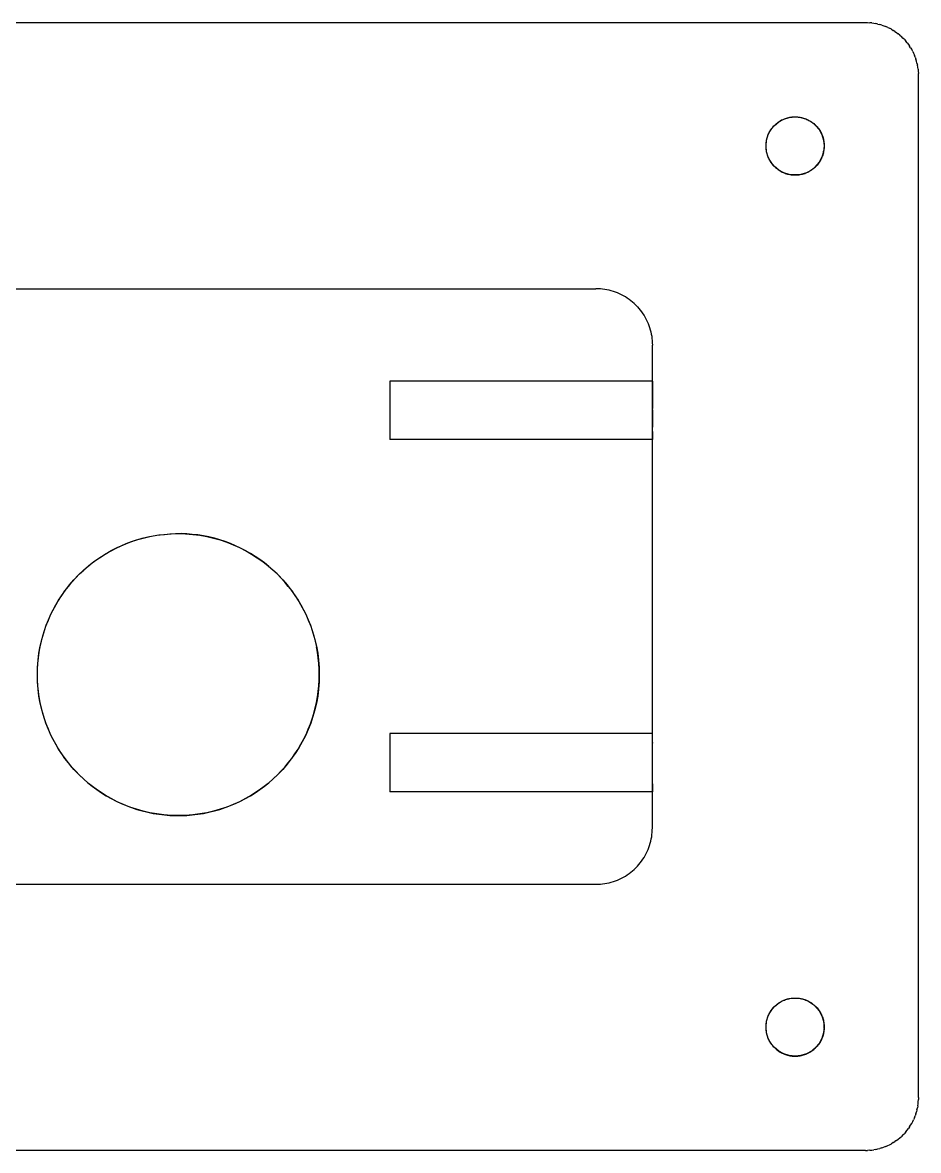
# Model space of a CAD drawing. Header units: millimetres. Extents: x -50 to 192, y -197 to 32.
# Drawn here: x -8.8 to 42, y -32 to 32 of the extents above; entities that cross this region are included whole.
import ezdxf

# ---------------------------------------------------------------- set-up
doc = ezdxf.new("R2010")
doc.units = ezdxf.units.MM
doc.layers.add('TOP_XY', color=7, linetype='Continuous')

msp = doc.modelspace()

# ---------------------------------------------------------------- linework, layer by layer
for centre, radius in [((35, 25), 1.65), ((0, -5), 8), ((35, -25), 1.65)]:
    msp.add_circle(centre, radius)
at = {"layer": 'TOP_XY'}
for p, q in [((-39, 32), (39, 32)), ((39, 32), (39.118, 31.998)), ((39.118, 31.998), (39.235, 31.991)), ((39.353, 31.979), (39.235, 31.991)), ((39.353, 31.979), (39.469, 31.963)), ((39.469, 31.963), (39.585, 31.942)), ((39.7, 31.917), (39.585, 31.942)), ((39.7, 31.917), (39.814, 31.887)), ((39.927, 31.853), (39.814, 31.887)), ((39.927, 31.853), (40.038, 31.815)), ((40.038, 31.815), (40.148, 31.772)), ((40.256, 31.724), (40.148, 31.772)), ((40.256, 31.724), (40.362, 31.673)), ((40.466, 31.617), (40.362, 31.673)), ((40.466, 31.617), (40.567, 31.558)), ((40.667, 31.494), (40.567, 31.558)), ((40.667, 31.494), (40.763, 31.427)), ((40.763, 31.427), (40.857, 31.356)), ((40.948, 31.281), (40.857, 31.356)), ((40.948, 31.281), (41.036, 31.203)), ((41.121, 31.121), (41.036, 31.203)), ((41.203, 31.036), (41.121, 31.121)), ((41.203, 31.036), (41.281, 30.948)), ((41.356, 30.857), (41.281, 30.948)), ((41.356, 30.857), (41.427, 30.763)), ((41.427, 30.763), (41.494, 30.667)), ((41.558, 30.567), (41.494, 30.667)), ((41.558, 30.567), (41.617, 30.466)), ((41.673, 30.362), (41.617, 30.466)), ((41.673, 30.362), (41.724, 30.256)), ((41.724, 30.256), (41.772, 30.148)), ((41.815, 30.038), (41.772, 30.148)), ((41.815, 30.038), (41.853, 29.927)), ((41.887, 29.814), (41.853, 29.927)), ((41.917, 29.7), (41.887, 29.814)), ((41.917, 29.7), (41.942, 29.585)), ((41.963, 29.469), (41.942, 29.585)), ((41.979, 29.353), (41.963, 29.469)), ((41.979, 29.353), (41.991, 29.235)), ((41.991, 29.235), (41.998, 29.118)), ((42, 29), (41.998, 29.118)), ((42, -29), (42, 29)), ((33.893, 26.223), (33.942, 26.266)), ((33.942, 26.266), (33.993, 26.307)), ((33.993, 26.307), (34.046, 26.346)), ((34.046, 26.346), (34.1, 26.383)), ((34.1, 26.383), (34.156, 26.418)), ((34.213, 26.45), (34.156, 26.418)), ((34.271, 26.48), (34.213, 26.45)), ((34.271, 26.48), (34.331, 26.508)), ((34.331, 26.508), (34.391, 26.534)), ((34.391, 26.534), (34.453, 26.557)), ((34.453, 26.557), (34.515, 26.577)), ((34.515, 26.577), (34.578, 26.595)), ((34.578, 26.595), (34.642, 26.611)), ((34.642, 26.611), (34.706, 26.624)), ((34.706, 26.624), (34.771, 26.634)), ((34.771, 26.634), (34.836, 26.642)), ((34.836, 26.642), (34.902, 26.647)), ((34.902, 26.647), (34.967, 26.65)), ((34.967, 26.65), (35.033, 26.65)), ((35.033, 26.65), (35.098, 26.647)), ((35.098, 26.647), (35.164, 26.642)), ((35.164, 26.642), (35.229, 26.634)), ((35.229, 26.634), (35.294, 26.624)), ((35.294, 26.624), (35.358, 26.611)), ((35.358, 26.611), (35.422, 26.595)), ((35.422, 26.595), (35.485, 26.577)), ((35.485, 26.577), (35.547, 26.557)), ((35.547, 26.557), (35.609, 26.534)), ((35.609, 26.534), (35.669, 26.508)), ((35.669, 26.508), (35.729, 26.48)), ((35.729, 26.48), (35.787, 26.45)), ((35.787, 26.45), (35.844, 26.418)), ((35.844, 26.418), (35.9, 26.383)), ((35.9, 26.383), (35.954, 26.346)), ((35.954, 26.346), (36.007, 26.307)), ((36.007, 26.307), (36.058, 26.266)), ((36.058, 26.266), (36.107, 26.223)), ((33.455, 25.578), (33.479, 25.639)), ((33.479, 25.639), (33.505, 25.699)), ((33.505, 25.699), (33.534, 25.758)), ((33.534, 25.758), (33.566, 25.816)), ((33.566, 25.816), (33.599, 25.872)), ((33.599, 25.872), (33.635, 25.927)), ((33.635, 25.927), (33.673, 25.98)), ((33.673, 25.98), (33.713, 26.032)), ((33.713, 26.032), (33.755, 26.083)), ((33.755, 26.083), (33.799, 26.131)), ((33.799, 26.131), (33.845, 26.178)), ((33.845, 26.178), (33.893, 26.223)), ((36.155, 26.178), (36.107, 26.223)), ((36.201, 26.131), (36.155, 26.178)), ((36.201, 26.131), (36.245, 26.083)), ((36.245, 26.083), (36.287, 26.032)), ((36.287, 26.032), (36.327, 25.98)), ((36.327, 25.98), (36.365, 25.927)), ((36.365, 25.927), (36.401, 25.872)), ((36.401, 25.872), (36.434, 25.816)), ((36.434, 25.816), (36.466, 25.758)), ((36.466, 25.758), (36.495, 25.699)), ((36.495, 25.699), (36.521, 25.639)), ((36.521, 25.639), (36.545, 25.578)), ((33.35, 25), (33.351, 25.066)), ((33.351, 24.934), (33.35, 25)), ((33.351, 25.066), (33.355, 25.131)), ((33.355, 25.131), (33.362, 25.196)), ((33.362, 25.196), (33.371, 25.261)), ((33.371, 25.261), (33.383, 25.326)), ((33.383, 25.326), (33.397, 25.39)), ((33.397, 25.39), (33.414, 25.453)), ((33.414, 25.453), (33.433, 25.516)), ((33.433, 25.516), (33.455, 25.578)), ((36.545, 25.578), (36.567, 25.516)), ((36.567, 25.516), (36.586, 25.453)), ((36.586, 25.453), (36.603, 25.39)), ((36.603, 25.39), (36.617, 25.326)), ((36.617, 25.326), (36.629, 25.261)), ((36.629, 25.261), (36.638, 25.196)), ((36.638, 25.196), (36.645, 25.131)), ((36.645, 25.131), (36.649, 25.066)), ((36.649, 25.066), (36.65, 25)), ((36.65, 25), (36.649, 24.934)), ((33.355, 24.869), (33.351, 24.934)), ((33.362, 24.804), (33.355, 24.869)), ((33.371, 24.739), (33.362, 24.804)), ((33.383, 24.674), (33.371, 24.739)), ((33.397, 24.61), (33.383, 24.674)), ((33.414, 24.547), (33.397, 24.61)), ((33.433, 24.484), (33.414, 24.547)), ((33.455, 24.422), (33.433, 24.484)), ((33.479, 24.361), (33.455, 24.422)), ((33.505, 24.301), (33.479, 24.361)), ((36.521, 24.361), (36.495, 24.301)), ((36.545, 24.422), (36.521, 24.361)), ((36.567, 24.484), (36.545, 24.422)), ((36.586, 24.547), (36.567, 24.484)), ((36.603, 24.61), (36.586, 24.547)), ((36.603, 24.61), (36.617, 24.674)), ((36.617, 24.674), (36.629, 24.739)), ((36.638, 24.804), (36.629, 24.739)), ((36.645, 24.869), (36.638, 24.804)), ((36.649, 24.934), (36.645, 24.869)), ((33.534, 24.242), (33.505, 24.301)), ((33.566, 24.184), (33.534, 24.242)), ((33.599, 24.128), (33.566, 24.184)), ((33.635, 24.073), (33.599, 24.128)), ((33.673, 24.02), (33.635, 24.073)), ((33.713, 23.968), (33.673, 24.02)), ((33.755, 23.917), (33.713, 23.968)), ((33.799, 23.869), (33.755, 23.917)), ((33.845, 23.822), (33.799, 23.869)), ((33.845, 23.822), (33.893, 23.777)), ((33.893, 23.777), (33.942, 23.734)), ((33.942, 23.734), (33.993, 23.693)), ((33.993, 23.693), (34.046, 23.654)), ((35.954, 23.654), (36.007, 23.693)), ((36.007, 23.693), (36.058, 23.734)), ((36.058, 23.734), (36.107, 23.777)), ((36.107, 23.777), (36.155, 23.822)), ((36.155, 23.822), (36.201, 23.869)), ((36.201, 23.869), (36.245, 23.917)), ((36.287, 23.968), (36.245, 23.917)), ((36.327, 24.02), (36.287, 23.968)), ((36.365, 24.073), (36.327, 24.02)), ((36.401, 24.128), (36.365, 24.073)), ((36.434, 24.184), (36.401, 24.128)), ((36.466, 24.242), (36.434, 24.184)), ((36.495, 24.301), (36.466, 24.242)), ((34.046, 23.654), (34.1, 23.617)), ((34.1, 23.617), (34.156, 23.582)), ((34.156, 23.582), (34.213, 23.55)), ((34.213, 23.55), (34.271, 23.52)), ((34.271, 23.52), (34.331, 23.492)), ((34.331, 23.492), (34.391, 23.466)), ((34.391, 23.466), (34.453, 23.443)), ((34.453, 23.443), (34.515, 23.423)), ((34.515, 23.423), (34.578, 23.405)), ((34.578, 23.405), (34.642, 23.389)), ((34.642, 23.389), (34.706, 23.376)), ((34.706, 23.376), (34.771, 23.366)), ((34.771, 23.366), (34.836, 23.358)), ((34.836, 23.358), (34.902, 23.353)), ((34.902, 23.353), (34.967, 23.35)), ((34.967, 23.35), (35.033, 23.35)), ((35.033, 23.35), (35.098, 23.353)), ((35.098, 23.353), (35.164, 23.358)), ((35.164, 23.358), (35.229, 23.366)), ((35.229, 23.366), (35.294, 23.376)), ((35.294, 23.376), (35.358, 23.389)), ((35.358, 23.389), (35.422, 23.405)), ((35.422, 23.405), (35.485, 23.423)), ((35.485, 23.423), (35.547, 23.443)), ((35.547, 23.443), (35.609, 23.466)), ((35.609, 23.466), (35.669, 23.492)), ((35.669, 23.492), (35.729, 23.52)), ((35.729, 23.52), (35.787, 23.55)), ((35.787, 23.55), (35.844, 23.582)), ((35.844, 23.582), (35.9, 23.617)), ((35.9, 23.617), (35.954, 23.654)), ((-23.7, 16.9), (23.7, 16.9)), ((23.826, 16.898), (23.7, 16.9)), ((23.951, 16.89), (23.826, 16.898)), ((24.076, 16.878), (23.951, 16.89)), ((24.201, 16.861), (24.076, 16.878)), ((24.324, 16.839), (24.201, 16.861)), ((24.447, 16.812), (24.324, 16.839)), ((24.569, 16.78), (24.447, 16.812)), ((24.689, 16.743), (24.569, 16.78)), ((24.808, 16.702), (24.689, 16.743)), ((24.925, 16.656), (24.808, 16.702)), ((25.04, 16.606), (24.925, 16.656)), ((25.153, 16.551), (25.04, 16.606)), ((25.264, 16.492), (25.153, 16.551)), ((25.372, 16.428), (25.264, 16.492)), ((25.478, 16.361), (25.372, 16.428)), ((25.581, 16.289), (25.478, 16.361)), ((25.681, 16.213), (25.581, 16.289)), ((25.778, 16.133), (25.681, 16.213)), ((25.872, 16.05), (25.778, 16.133)), ((25.963, 15.963), (25.872, 16.05)), ((26.05, 15.872), (25.963, 15.963)), ((26.05, 15.872), (26.133, 15.778)), ((26.133, 15.778), (26.213, 15.681)), ((26.213, 15.681), (26.289, 15.581)), ((26.289, 15.581), (26.361, 15.478)), ((26.361, 15.478), (26.428, 15.372)), ((26.428, 15.372), (26.492, 15.264)), ((26.492, 15.264), (26.551, 15.153)), ((26.551, 15.153), (26.606, 15.04)), ((26.606, 15.04), (26.656, 14.925)), ((26.656, 14.925), (26.702, 14.808)), ((26.702, 14.808), (26.743, 14.689)), ((26.743, 14.689), (26.78, 14.569)), ((26.78, 14.569), (26.812, 14.447)), ((26.812, 14.447), (26.839, 14.324)), ((26.839, 14.324), (26.861, 14.201)), ((26.861, 14.201), (26.878, 14.076)), ((26.878, 14.076), (26.89, 13.951)), ((26.89, 13.951), (26.898, 13.826)), ((26.898, 13.826), (26.9, 13.7)), ((26.9, -13.7), (26.9, 13.7)), ((26.9, 11.65), (12, 11.65)), ((12, 11.65), (12, 11.649)), ((12, 11.649), (12, 11.645)), ((12, 11.645), (12, 11.638)), ((12, 11.638), (12, 11.629)), ((12, 11.629), (12, 11.617)), ((12, 11.617), (12, 11.603)), ((12, 11.603), (12, 11.586)), ((12, 11.586), (12, 11.567)), ((12, 11.567), (12, 11.545)), ((12, 11.545), (12, 11.521)), ((12, 11.521), (12, 11.495)), ((26.9, 11.65), (26.9, 11.649)), ((26.9, 11.649), (26.9, 11.645)), ((26.9, 11.645), (26.9, 11.638)), ((26.9, 11.638), (26.9, 11.629)), ((26.9, 11.629), (26.9, 11.617)), ((26.9, 11.617), (26.9, 11.603)), ((26.9, 11.603), (26.9, 11.586)), ((26.9, 11.586), (26.9, 11.567)), ((26.9, 11.567), (26.9, 11.545)), ((26.9, 11.545), (26.9, 11.521)), ((26.9, 11.521), (26.9, 11.495)), ((12, 11.495), (12, 11.466)), ((12, 11.466), (12, 11.434)), ((12, 11.434), (12, 11.401)), ((12, 11.401), (12, 11.365)), ((12, 11.365), (12, 11.327)), ((12, 11.327), (12, 11.287)), ((12, 11.287), (12, 11.245)), ((12, 11.245), (12, 11.201)), ((12, 11.201), (12, 11.155)), ((12, 11.155), (12, 11.107)), ((12, 11.107), (12, 11.058)), ((12, 11.058), (12, 11.007)), ((12, 11.007), (12, 10.954)), ((12, 10.954), (12, 10.9)), ((12, 10.9), (12, 10.844)), ((26.9, 11.495), (26.9, 11.466)), ((26.9, 11.466), (26.9, 11.434)), ((26.9, 11.434), (26.9, 11.401)), ((26.9, 11.401), (26.9, 11.365)), ((26.9, 11.365), (26.9, 11.327)), ((26.9, 11.327), (26.9, 11.287)), ((26.9, 11.287), (26.9, 11.245)), ((26.9, 11.245), (26.9, 11.201)), ((26.9, 11.201), (26.9, 11.155)), ((26.9, 11.155), (26.9, 11.107)), ((26.9, 11.107), (26.9, 11.058)), ((26.9, 11.058), (26.9, 11.007)), ((26.9, 11.007), (26.9, 10.954)), ((26.9, 10.954), (26.9, 10.9)), ((26.9, 10.9), (26.9, 10.844)), ((12, 10.844), (12, 10.787)), ((12, 10.787), (12, 10.729)), ((12, 10.729), (12, 10.669)), ((12, 10.669), (12, 10.609)), ((12, 10.609), (12, 10.547)), ((12, 10.547), (12, 10.485)), ((12, 10.485), (12, 10.422)), ((12, 10.422), (12, 10.358)), ((12, 10.358), (12, 10.294)), ((12, 10.294), (12, 10.229)), ((26.9, 10.844), (26.9, 10.787)), ((26.9, 10.787), (26.9, 10.729)), ((26.9, 10.729), (26.9, 10.669)), ((26.9, 10.669), (26.9, 10.609)), ((26.9, 10.609), (26.9, 10.547)), ((26.9, 10.547), (26.9, 10.485)), ((26.9, 10.485), (26.9, 10.422)), ((26.9, 10.422), (26.9, 10.358)), ((26.9, 10.358), (26.9, 10.294)), ((26.9, 10.294), (26.9, 10.229)), ((12, 10.229), (12, 10.164)), ((12, 10.164), (12, 10.098)), ((12, 10.098), (12, 10.033)), ((12, 10.033), (12, 9.967)), ((12, 9.967), (12, 9.902)), ((12, 9.902), (12, 9.836)), ((12, 9.836), (12, 9.771)), ((12, 9.771), (12, 9.706)), ((12, 9.706), (12, 9.642)), ((12, 9.642), (12, 9.578)), ((26.9, 10.229), (26.9, 10.164)), ((26.9, 10.164), (26.9, 10.098)), ((26.9, 10.033), (26.9, 10.098)), ((26.9, 10.033), (26.9, 9.967)), ((26.9, 9.967), (26.9, 9.902)), ((26.9, 9.902), (26.9, 9.836)), ((26.9, 9.836), (26.9, 9.771)), ((26.9, 9.771), (26.9, 9.706)), ((26.9, 9.706), (26.9, 9.642)), ((26.9, 9.642), (26.9, 9.578)), ((12, 9.578), (12, 9.515)), ((12, 9.515), (12, 9.453)), ((12, 9.453), (12, 9.391)), ((12, 9.391), (12, 9.331)), ((12, 9.331), (12, 9.271)), ((12, 9.271), (12, 9.213)), ((12, 9.213), (12, 9.156)), ((12, 9.156), (12, 9.1)), ((12, 9.1), (12, 9.046)), ((12, 9.046), (12, 8.993)), ((12, 8.993), (12, 8.942)), ((26.9, 9.578), (26.9, 9.515)), ((26.9, 9.515), (26.9, 9.453)), ((26.9, 9.453), (26.9, 9.391)), ((26.9, 9.391), (26.9, 9.331)), ((26.9, 9.331), (26.9, 9.271)), ((26.9, 9.271), (26.9, 9.213)), ((26.9, 9.213), (26.9, 9.156)), ((26.9, 9.156), (26.9, 9.1)), ((26.9, 9.1), (26.9, 9.046)), ((26.9, 8.993), (26.9, 9.046)), ((26.9, 8.942), (26.9, 8.993)), ((12, 8.942), (12, 8.893)), ((12, 8.893), (12, 8.845)), ((12, 8.845), (12, 8.799)), ((12, 8.799), (12, 8.755)), ((12, 8.755), (12, 8.713)), ((12, 8.713), (12, 8.673)), ((12, 8.673), (12, 8.635)), ((12, 8.635), (12, 8.599)), ((12, 8.599), (12, 8.566)), ((12, 8.566), (12, 8.534)), ((12, 8.534), (12, 8.505)), ((12, 8.505), (12, 8.479)), ((12, 8.479), (12, 8.455)), ((12, 8.455), (12, 8.433)), ((12, 8.433), (12, 8.414)), ((12, 8.414), (12, 8.397)), ((12, 8.397), (12, 8.383)), ((12, 8.383), (12, 8.371)), ((12, 8.371), (12, 8.362)), ((12, 8.362), (12, 8.355)), ((12, 8.355), (12, 8.351)), ((12, 8.351), (12, 8.35)), ((26.9, 8.35), (12, 8.35)), ((26.9, 8.893), (26.9, 8.942)), ((26.9, 8.845), (26.9, 8.893)), ((26.9, 8.799), (26.9, 8.845)), ((26.9, 8.799), (26.9, 8.755)), ((26.9, 8.755), (26.9, 8.713)), ((26.9, 8.713), (26.9, 8.673)), ((26.9, 8.673), (26.9, 8.635)), ((26.9, 8.635), (26.9, 8.599)), ((26.9, 8.599), (26.9, 8.566)), ((26.9, 8.566), (26.9, 8.534)), ((26.9, 8.534), (26.9, 8.505)), ((26.9, 8.505), (26.9, 8.479)), ((26.9, 8.479), (26.9, 8.455)), ((26.9, 8.455), (26.9, 8.433)), ((26.9, 8.433), (26.9, 8.414)), ((26.9, 8.414), (26.9, 8.397)), ((26.9, 8.397), (26.9, 8.383)), ((26.9, 8.383), (26.9, 8.371)), ((26.9, 8.371), (26.9, 8.362)), ((26.9, 8.362), (26.9, 8.355)), ((26.9, 8.355), (26.9, 8.351)), ((26.9, 8.351), (26.9, 8.35)), ((-2.653, 2.547), (-2.351, 2.647)), ((-2.351, 2.647), (-2.045, 2.734)), ((-2.045, 2.734), (-1.736, 2.809)), ((-1.736, 2.809), (-1.424, 2.872)), ((-1.424, 2.872), (-1.11, 2.923)), ((-1.11, 2.923), (-0.794, 2.96)), ((-0.794, 2.96), (-0.477, 2.986)), ((-0.477, 2.986), (-0.159, 2.998)), ((-0.159, 2.998), (0.159, 2.998)), ((0.477, 2.986), (0.159, 2.998)), ((0.794, 2.96), (0.477, 2.986)), ((1.11, 2.923), (0.794, 2.96)), ((1.424, 2.872), (1.11, 2.923)), ((1.736, 2.809), (1.424, 2.872)), ((2.045, 2.734), (1.736, 2.809)), ((2.351, 2.647), (2.045, 2.734)), ((2.653, 2.547), (2.351, 2.647)), ((-4.091, 1.875), (-3.815, 2.032)), ((-3.815, 2.032), (-3.532, 2.178)), ((-3.532, 2.178), (-3.244, 2.313)), ((-3.244, 2.313), (-2.951, 2.436)), ((-2.951, 2.436), (-2.653, 2.547)), ((2.951, 2.436), (2.653, 2.547)), ((3.244, 2.313), (2.951, 2.436)), ((3.532, 2.178), (3.244, 2.313)), ((3.815, 2.032), (3.532, 2.178)), ((4.091, 1.875), (3.815, 2.032)), ((-5.129, 1.14), (-4.881, 1.339)), ((-4.881, 1.339), (-4.625, 1.528)), ((-4.625, 1.528), (-4.362, 1.706)), ((-4.362, 1.706), (-4.091, 1.875)), ((4.362, 1.706), (4.091, 1.875)), ((4.625, 1.528), (4.362, 1.706)), ((4.881, 1.339), (4.625, 1.528)), ((5.129, 1.14), (4.881, 1.339)), ((-5.823, 0.486), (-5.6, 0.713)), ((-5.6, 0.713), (-5.369, 0.931)), ((-5.369, 0.931), (-5.129, 1.14)), ((5.369, 0.931), (5.129, 1.14)), ((5.6, 0.713), (5.369, 0.931)), ((5.823, 0.486), (5.6, 0.713)), ((-6.435, -0.246), (-6.24, 0.006)), ((-6.24, 0.006), (-6.037, 0.25)), ((-6.037, 0.25), (-5.823, 0.486)), ((6.037, 0.25), (5.823, 0.486)), ((6.24, 0.006), (6.037, 0.25)), ((6.24, 0.006), (6.435, -0.246)), ((-6.792, -0.773), (-6.618, -0.506)), ((-6.618, -0.506), (-6.435, -0.246)), ((6.435, -0.246), (6.618, -0.506)), ((6.618, -0.506), (6.792, -0.773)), ((-7.106, -1.326), (-6.955, -1.046)), ((-6.955, -1.046), (-6.792, -0.773)), ((6.792, -0.773), (6.955, -1.046)), ((6.955, -1.046), (7.106, -1.326)), ((-7.493, -2.198), (-7.376, -1.902)), ((-7.376, -1.902), (-7.247, -1.611)), ((-7.247, -1.611), (-7.106, -1.326)), ((7.106, -1.326), (7.247, -1.611)), ((7.247, -1.611), (7.376, -1.902)), ((7.376, -1.902), (7.493, -2.198)), ((-7.692, -2.802), (-7.599, -2.498)), ((-7.599, -2.498), (-7.493, -2.198)), ((7.493, -2.198), (7.599, -2.498)), ((7.599, -2.498), (7.692, -2.802)), ((-7.842, -3.42), (-7.773, -3.109)), ((-7.773, -3.109), (-7.692, -2.802)), ((7.692, -2.802), (7.773, -3.109)), ((7.773, -3.109), (7.842, -3.42)), ((-7.943, -4.048), (-7.899, -3.733)), ((-7.899, -3.733), (-7.842, -3.42)), ((7.899, -3.733), (7.842, -3.42)), ((7.943, -4.048), (7.899, -3.733)), ((-7.994, -4.682), (-7.975, -4.364)), ((-7.975, -4.364), (-7.943, -4.048)), ((7.975, -4.364), (7.943, -4.048)), ((7.994, -4.682), (7.975, -4.364)), ((-8, -5), (-7.994, -4.682)), ((-7.994, -5.318), (-8, -5)), ((8, -5), (7.994, -4.682)), ((7.994, -5.318), (8, -5)), ((-7.975, -5.636), (-7.994, -5.318)), ((-7.943, -5.952), (-7.975, -5.636)), ((7.943, -5.952), (7.975, -5.636)), ((7.975, -5.636), (7.994, -5.318)), ((-7.899, -6.267), (-7.943, -5.952)), ((-7.842, -6.58), (-7.899, -6.267)), ((7.842, -6.58), (7.899, -6.267)), ((7.899, -6.267), (7.943, -5.952)), ((-7.773, -6.891), (-7.842, -6.58)), ((-7.692, -7.198), (-7.773, -6.891)), ((7.692, -7.198), (7.773, -6.891)), ((7.773, -6.891), (7.842, -6.58)), ((-7.599, -7.502), (-7.692, -7.198)), ((-7.493, -7.802), (-7.599, -7.502)), ((7.493, -7.802), (7.599, -7.502)), ((7.599, -7.502), (7.692, -7.198)), ((-7.376, -8.098), (-7.493, -7.802)), ((-7.247, -8.389), (-7.376, -8.098)), ((7.247, -8.389), (7.376, -8.098)), ((7.376, -8.098), (7.493, -7.802)), ((-7.106, -8.674), (-7.247, -8.389)), ((-6.955, -8.954), (-7.106, -8.674)), ((-6.792, -9.227), (-6.955, -8.954)), ((6.792, -9.227), (6.955, -8.954)), ((6.955, -8.954), (7.106, -8.674)), ((7.106, -8.674), (7.247, -8.389)), ((26.9, -8.35), (12, -8.35)), ((12, -8.35), (12, -8.351)), ((12, -8.351), (12, -8.355)), ((12, -8.355), (12, -8.362)), ((12, -8.362), (12, -8.371)), ((12, -8.371), (12, -8.383)), ((12, -8.383), (12, -8.397)), ((12, -8.397), (12, -8.414)), ((12, -8.414), (12, -8.433)), ((12, -8.433), (12, -8.455)), ((12, -8.455), (12, -8.479)), ((12, -8.479), (12, -8.505)), ((12, -8.505), (12, -8.534)), ((12, -8.534), (12, -8.566)), ((12, -8.566), (12, -8.599)), ((12, -8.599), (12, -8.635)), ((12, -8.635), (12, -8.673)), ((12, -8.673), (12, -8.713)), ((12, -8.713), (12, -8.755)), ((12, -8.755), (12, -8.799)), ((12, -8.799), (12, -8.845)), ((12, -8.845), (12, -8.893)), ((12, -8.893), (12, -8.942)), ((12, -8.942), (12, -8.993)), ((26.9, -8.351), (26.9, -8.35)), ((26.9, -8.355), (26.9, -8.351)), ((26.9, -8.362), (26.9, -8.355)), ((26.9, -8.371), (26.9, -8.362)), ((26.9, -8.383), (26.9, -8.371)), ((26.9, -8.397), (26.9, -8.383)), ((26.9, -8.414), (26.9, -8.397)), ((26.9, -8.433), (26.9, -8.414)), ((26.9, -8.455), (26.9, -8.433)), ((26.9, -8.479), (26.9, -8.455)), ((26.9, -8.505), (26.9, -8.479)), ((26.9, -8.534), (26.9, -8.505)), ((26.9, -8.566), (26.9, -8.534)), ((26.9, -8.599), (26.9, -8.566)), ((26.9, -8.635), (26.9, -8.599)), ((26.9, -8.673), (26.9, -8.635)), ((26.9, -8.713), (26.9, -8.673)), ((26.9, -8.755), (26.9, -8.713)), ((26.9, -8.799), (26.9, -8.755)), ((26.9, -8.845), (26.9, -8.799)), ((26.9, -8.845), (26.9, -8.893)), ((26.9, -8.942), (26.9, -8.893)), ((26.9, -8.993), (26.9, -8.942)), ((-6.618, -9.494), (-6.792, -9.227)), ((-6.435, -9.754), (-6.618, -9.494)), ((6.435, -9.754), (6.618, -9.494)), ((6.618, -9.494), (6.792, -9.227)), ((12, -8.993), (12, -9.046)), ((12, -9.046), (12, -9.1)), ((12, -9.1), (12, -9.156)), ((12, -9.156), (12, -9.213)), ((12, -9.213), (12, -9.271)), ((12, -9.271), (12, -9.331)), ((12, -9.331), (12, -9.391)), ((12, -9.391), (12, -9.453)), ((12, -9.453), (12, -9.515)), ((12, -9.515), (12, -9.578)), ((12, -9.578), (12, -9.642)), ((26.9, -9.046), (26.9, -8.993)), ((26.9, -9.1), (26.9, -9.046)), ((26.9, -9.156), (26.9, -9.1)), ((26.9, -9.213), (26.9, -9.156)), ((26.9, -9.271), (26.9, -9.213)), ((26.9, -9.331), (26.9, -9.271)), ((26.9, -9.391), (26.9, -9.331)), ((26.9, -9.453), (26.9, -9.391)), ((26.9, -9.515), (26.9, -9.453)), ((26.9, -9.578), (26.9, -9.515)), ((26.9, -9.642), (26.9, -9.578)), ((-6.24, -10.006), (-6.435, -9.754)), ((-6.037, -10.25), (-6.24, -10.006)), ((6.037, -10.25), (6.24, -10.006)), ((6.24, -10.006), (6.435, -9.754)), ((12, -9.642), (12, -9.706)), ((12, -9.706), (12, -9.771)), ((12, -9.771), (12, -9.836)), ((12, -9.836), (12, -9.902)), ((12, -9.902), (12, -9.967)), ((12, -9.967), (12, -10.033)), ((12, -10.033), (12, -10.098)), ((12, -10.098), (12, -10.164)), ((12, -10.164), (12, -10.229)), ((12, -10.229), (12, -10.294)), ((26.9, -9.706), (26.9, -9.642)), ((26.9, -9.771), (26.9, -9.706)), ((26.9, -9.836), (26.9, -9.771)), ((26.9, -9.902), (26.9, -9.836)), ((26.9, -9.967), (26.9, -9.902)), ((26.9, -10.033), (26.9, -9.967)), ((26.9, -10.098), (26.9, -10.033)), ((26.9, -10.164), (26.9, -10.098)), ((26.9, -10.229), (26.9, -10.164)), ((26.9, -10.294), (26.9, -10.229)), ((-5.823, -10.486), (-6.037, -10.25)), ((-5.6, -10.713), (-5.823, -10.486)), ((-5.6, -10.713), (-5.369, -10.931)), ((5.369, -10.931), (5.6, -10.713)), ((5.6, -10.713), (5.823, -10.486)), ((5.823, -10.486), (6.037, -10.25)), ((12, -10.294), (12, -10.358)), ((12, -10.358), (12, -10.422)), ((12, -10.422), (12, -10.485)), ((12, -10.485), (12, -10.547)), ((12, -10.547), (12, -10.609)), ((12, -10.609), (12, -10.669)), ((12, -10.669), (12, -10.729)), ((12, -10.729), (12, -10.787)), ((12, -10.787), (12, -10.844)), ((12, -10.844), (12, -10.9)), ((26.9, -10.358), (26.9, -10.294)), ((26.9, -10.422), (26.9, -10.358)), ((26.9, -10.485), (26.9, -10.422)), ((26.9, -10.547), (26.9, -10.485)), ((26.9, -10.609), (26.9, -10.547)), ((26.9, -10.669), (26.9, -10.609)), ((26.9, -10.729), (26.9, -10.669)), ((26.9, -10.787), (26.9, -10.729)), ((26.9, -10.844), (26.9, -10.787)), ((26.9, -10.9), (26.9, -10.844)), ((-5.369, -10.931), (-5.129, -11.14)), ((-5.129, -11.14), (-4.881, -11.339)), ((-4.881, -11.339), (-4.625, -11.528)), ((4.625, -11.528), (4.881, -11.339)), ((4.881, -11.339), (5.129, -11.14)), ((5.129, -11.14), (5.369, -10.931)), ((12, -10.9), (12, -10.954)), ((12, -10.954), (12, -11.007)), ((12, -11.007), (12, -11.058)), ((12, -11.058), (12, -11.107)), ((12, -11.107), (12, -11.155)), ((12, -11.155), (12, -11.201)), ((12, -11.201), (12, -11.245)), ((12, -11.245), (12, -11.287)), ((12, -11.287), (12, -11.327)), ((12, -11.327), (12, -11.365)), ((12, -11.365), (12, -11.401)), ((12, -11.401), (12, -11.434)), ((12, -11.434), (12, -11.466)), ((12, -11.466), (12, -11.495)), ((12, -11.495), (12, -11.521)), ((26.9, -10.954), (26.9, -10.9)), ((26.9, -11.007), (26.9, -10.954)), ((26.9, -11.058), (26.9, -11.007)), ((26.9, -11.107), (26.9, -11.058)), ((26.9, -11.155), (26.9, -11.107)), ((26.9, -11.201), (26.9, -11.155)), ((26.9, -11.201), (26.9, -11.245)), ((26.9, -11.245), (26.9, -11.287)), ((26.9, -11.287), (26.9, -11.327)), ((26.9, -11.327), (26.9, -11.365)), ((26.9, -11.365), (26.9, -11.401)), ((26.9, -11.401), (26.9, -11.434)), ((26.9, -11.434), (26.9, -11.466)), ((26.9, -11.466), (26.9, -11.495)), ((26.9, -11.495), (26.9, -11.521)), ((-4.625, -11.528), (-4.362, -11.706)), ((-4.362, -11.706), (-4.091, -11.875)), ((-4.091, -11.875), (-3.815, -12.032)), ((-3.815, -12.032), (-3.532, -12.178)), ((3.532, -12.178), (3.815, -12.032)), ((3.815, -12.032), (4.091, -11.875)), ((4.091, -11.875), (4.362, -11.706)), ((4.362, -11.706), (4.625, -11.528)), ((12, -11.521), (12, -11.545)), ((12, -11.545), (12, -11.567)), ((12, -11.567), (12, -11.586)), ((12, -11.586), (12, -11.603)), ((12, -11.603), (12, -11.617)), ((12, -11.617), (12, -11.629)), ((12, -11.629), (12, -11.638)), ((12, -11.638), (12, -11.645)), ((12, -11.645), (12, -11.649)), ((12, -11.649), (12, -11.65)), ((26.9, -11.65), (12, -11.65)), ((26.9, -11.521), (26.9, -11.545)), ((26.9, -11.545), (26.9, -11.567)), ((26.9, -11.567), (26.9, -11.586)), ((26.9, -11.586), (26.9, -11.603)), ((26.9, -11.603), (26.9, -11.617)), ((26.9, -11.617), (26.9, -11.629)), ((26.9, -11.629), (26.9, -11.638)), ((26.9, -11.638), (26.9, -11.645)), ((26.9, -11.645), (26.9, -11.649)), ((26.9, -11.649), (26.9, -11.65)), ((-3.532, -12.178), (-3.244, -12.313)), ((-3.244, -12.313), (-2.951, -12.436)), ((-2.951, -12.436), (-2.653, -12.547)), ((-2.653, -12.547), (-2.351, -12.647)), ((-2.351, -12.647), (-2.045, -12.734)), ((-2.045, -12.734), (-1.736, -12.809)), ((1.736, -12.809), (2.045, -12.734)), ((2.045, -12.734), (2.351, -12.647)), ((2.351, -12.647), (2.653, -12.547)), ((2.653, -12.547), (2.951, -12.436)), ((2.951, -12.436), (3.244, -12.313)), ((3.244, -12.313), (3.532, -12.178)), ((-1.736, -12.809), (-1.424, -12.872)), ((-1.424, -12.872), (-1.11, -12.923)), ((-1.11, -12.923), (-0.794, -12.96)), ((-0.794, -12.96), (-0.477, -12.986)), ((-0.477, -12.986), (-0.159, -12.998)), ((-0.159, -12.998), (0.159, -12.998)), ((0.159, -12.998), (0.477, -12.986)), ((0.477, -12.986), (0.794, -12.96)), ((0.794, -12.96), (1.11, -12.923)), ((1.11, -12.923), (1.424, -12.872)), ((1.424, -12.872), (1.736, -12.809)), ((26.861, -14.201), (26.878, -14.076)), ((26.878, -14.076), (26.89, -13.951)), ((26.89, -13.951), (26.898, -13.826)), ((26.898, -13.826), (26.9, -13.7)), ((26.702, -14.808), (26.743, -14.689)), ((26.743, -14.689), (26.78, -14.569)), ((26.78, -14.569), (26.812, -14.447)), ((26.812, -14.447), (26.839, -14.324)), ((26.839, -14.324), (26.861, -14.201)), ((26.428, -15.372), (26.492, -15.264)), ((26.492, -15.264), (26.551, -15.153)), ((26.551, -15.153), (26.606, -15.04)), ((26.606, -15.04), (26.656, -14.925)), ((26.656, -14.925), (26.702, -14.808)), ((25.872, -16.05), (25.963, -15.963)), ((25.963, -15.963), (26.05, -15.872)), ((26.05, -15.872), (26.133, -15.778)), ((26.133, -15.778), (26.213, -15.681)), ((26.213, -15.681), (26.289, -15.581)), ((26.289, -15.581), (26.361, -15.478)), ((26.361, -15.478), (26.428, -15.372)), ((24.925, -16.656), (25.04, -16.606)), ((25.04, -16.606), (25.153, -16.551)), ((25.153, -16.551), (25.264, -16.492)), ((25.264, -16.492), (25.372, -16.428)), ((25.372, -16.428), (25.478, -16.361)), ((25.478, -16.361), (25.581, -16.289)), ((25.581, -16.289), (25.681, -16.213)), ((25.681, -16.213), (25.778, -16.133)), ((25.778, -16.133), (25.872, -16.05)), ((-23.7, -16.9), (23.7, -16.9)), ((23.7, -16.9), (23.826, -16.898)), ((23.826, -16.898), (23.951, -16.89)), ((23.951, -16.89), (24.076, -16.878)), ((24.076, -16.878), (24.201, -16.861)), ((24.201, -16.861), (24.324, -16.839)), ((24.324, -16.839), (24.447, -16.812)), ((24.447, -16.812), (24.569, -16.78)), ((24.569, -16.78), (24.689, -16.743)), ((24.689, -16.743), (24.808, -16.702)), ((24.808, -16.702), (24.925, -16.656)), ((33.993, -23.693), (34.046, -23.654)), ((34.046, -23.654), (34.1, -23.617)), ((34.1, -23.617), (34.156, -23.582)), ((34.156, -23.582), (34.213, -23.55)), ((34.213, -23.55), (34.271, -23.52)), ((34.271, -23.52), (34.331, -23.492)), ((34.331, -23.492), (34.391, -23.466)), ((34.391, -23.466), (34.453, -23.443)), ((34.453, -23.443), (34.515, -23.423)), ((34.515, -23.423), (34.578, -23.405)), ((34.578, -23.405), (34.642, -23.389)), ((34.642, -23.389), (34.706, -23.376)), ((34.706, -23.376), (34.771, -23.366)), ((34.771, -23.366), (34.836, -23.358)), ((34.836, -23.358), (34.902, -23.353)), ((34.902, -23.353), (34.967, -23.35)), ((34.967, -23.35), (35.033, -23.35)), ((35.033, -23.35), (35.098, -23.353)), ((35.098, -23.353), (35.164, -23.358)), ((35.164, -23.358), (35.229, -23.366)), ((35.229, -23.366), (35.294, -23.376)), ((35.294, -23.376), (35.358, -23.389)), ((35.358, -23.389), (35.422, -23.405)), ((35.422, -23.405), (35.485, -23.423)), ((35.485, -23.423), (35.547, -23.443)), ((35.547, -23.443), (35.609, -23.466)), ((35.609, -23.466), (35.669, -23.492)), ((35.669, -23.492), (35.729, -23.52)), ((35.729, -23.52), (35.787, -23.55)), ((35.787, -23.55), (35.844, -23.582)), ((35.844, -23.582), (35.9, -23.617)), ((35.9, -23.617), (35.954, -23.654)), ((35.954, -23.654), (36.007, -23.693)), ((33.479, -24.361), (33.505, -24.301)), ((33.505, -24.301), (33.534, -24.242)), ((33.534, -24.242), (33.566, -24.184)), ((33.566, -24.184), (33.599, -24.128)), ((33.599, -24.128), (33.635, -24.073)), ((33.635, -24.073), (33.673, -24.02)), ((33.673, -24.02), (33.713, -23.968)), ((33.713, -23.968), (33.755, -23.917)), ((33.755, -23.917), (33.799, -23.869)), ((33.799, -23.869), (33.845, -23.822)), ((33.845, -23.822), (33.893, -23.777)), ((33.893, -23.777), (33.942, -23.734)), ((33.942, -23.734), (33.993, -23.693)), ((36.007, -23.693), (36.058, -23.734)), ((36.058, -23.734), (36.107, -23.777)), ((36.107, -23.777), (36.155, -23.822)), ((36.201, -23.869), (36.155, -23.822)), ((36.245, -23.917), (36.201, -23.869)), ((36.245, -23.917), (36.287, -23.968)), ((36.287, -23.968), (36.327, -24.02)), ((36.327, -24.02), (36.365, -24.073)), ((36.365, -24.073), (36.401, -24.128)), ((36.401, -24.128), (36.434, -24.184)), ((36.434, -24.184), (36.466, -24.242)), ((36.466, -24.242), (36.495, -24.301)), ((36.495, -24.301), (36.521, -24.361)), ((33.35, -25), (33.351, -24.934)), ((33.351, -24.934), (33.355, -24.869)), ((33.355, -24.869), (33.362, -24.804)), ((33.362, -24.804), (33.371, -24.739)), ((33.371, -24.739), (33.383, -24.674)), ((33.383, -24.674), (33.397, -24.61)), ((33.397, -24.61), (33.414, -24.547)), ((33.414, -24.547), (33.433, -24.484)), ((33.433, -24.484), (33.455, -24.422)), ((33.455, -24.422), (33.479, -24.361)), ((36.521, -24.361), (36.545, -24.422)), ((36.545, -24.422), (36.567, -24.484)), ((36.567, -24.484), (36.586, -24.547)), ((36.586, -24.547), (36.603, -24.61)), ((36.603, -24.61), (36.617, -24.674)), ((36.617, -24.674), (36.629, -24.739)), ((36.629, -24.739), (36.638, -24.804)), ((36.638, -24.804), (36.645, -24.869)), ((36.645, -24.869), (36.649, -24.934)), ((36.65, -25), (36.649, -24.934)), ((33.351, -25.066), (33.35, -25)), ((33.355, -25.131), (33.351, -25.066)), ((33.362, -25.196), (33.355, -25.131)), ((33.371, -25.261), (33.362, -25.196)), ((33.383, -25.326), (33.371, -25.261)), ((33.397, -25.39), (33.383, -25.326)), ((33.414, -25.453), (33.397, -25.39)), ((33.433, -25.516), (33.414, -25.453)), ((33.455, -25.578), (33.433, -25.516)), ((33.479, -25.639), (33.455, -25.578)), ((36.545, -25.578), (36.521, -25.639)), ((36.567, -25.516), (36.545, -25.578)), ((36.586, -25.453), (36.567, -25.516)), ((36.603, -25.39), (36.586, -25.453)), ((36.617, -25.326), (36.603, -25.39)), ((36.629, -25.261), (36.617, -25.326)), ((36.638, -25.196), (36.629, -25.261)), ((36.645, -25.131), (36.638, -25.196)), ((36.649, -25.066), (36.645, -25.131)), ((36.649, -25.066), (36.65, -25)), ((33.505, -25.699), (33.479, -25.639)), ((33.534, -25.758), (33.505, -25.699)), ((33.566, -25.816), (33.534, -25.758)), ((33.599, -25.872), (33.566, -25.816)), ((33.635, -25.927), (33.599, -25.872)), ((33.673, -25.98), (33.635, -25.927)), ((33.713, -26.032), (33.673, -25.98)), ((33.755, -26.083), (33.713, -26.032)), ((33.799, -26.131), (33.755, -26.083)), ((33.845, -26.178), (33.799, -26.131)), ((33.845, -26.178), (33.893, -26.223)), ((33.893, -26.223), (33.942, -26.266)), ((36.058, -26.266), (36.107, -26.223)), ((36.107, -26.223), (36.155, -26.178)), ((36.155, -26.178), (36.201, -26.131)), ((36.245, -26.083), (36.201, -26.131)), ((36.287, -26.032), (36.245, -26.083)), ((36.327, -25.98), (36.287, -26.032)), ((36.365, -25.927), (36.327, -25.98)), ((36.401, -25.872), (36.365, -25.927)), ((36.434, -25.816), (36.401, -25.872)), ((36.466, -25.758), (36.434, -25.816)), ((36.495, -25.699), (36.466, -25.758)), ((36.521, -25.639), (36.495, -25.699)), ((33.942, -26.266), (33.993, -26.307)), ((33.993, -26.307), (34.046, -26.346)), ((34.046, -26.346), (34.1, -26.383)), ((34.1, -26.383), (34.156, -26.418)), ((34.156, -26.418), (34.213, -26.45)), ((34.213, -26.45), (34.271, -26.48)), ((34.271, -26.48), (34.331, -26.508)), ((34.331, -26.508), (34.391, -26.534)), ((34.391, -26.534), (34.453, -26.557)), ((34.453, -26.557), (34.515, -26.577)), ((34.515, -26.577), (34.578, -26.595)), ((34.578, -26.595), (34.642, -26.611)), ((34.642, -26.611), (34.706, -26.624)), ((34.706, -26.624), (34.771, -26.634)), ((34.771, -26.634), (34.836, -26.642)), ((34.836, -26.642), (34.902, -26.647)), ((34.902, -26.647), (34.967, -26.65)), ((34.967, -26.65), (35.033, -26.65)), ((35.033, -26.65), (35.098, -26.647)), ((35.098, -26.647), (35.164, -26.642)), ((35.164, -26.642), (35.229, -26.634)), ((35.229, -26.634), (35.294, -26.624)), ((35.294, -26.624), (35.358, -26.611)), ((35.358, -26.611), (35.422, -26.595)), ((35.422, -26.595), (35.485, -26.577)), ((35.485, -26.577), (35.547, -26.557)), ((35.547, -26.557), (35.609, -26.534)), ((35.609, -26.534), (35.669, -26.508)), ((35.669, -26.508), (35.729, -26.48)), ((35.729, -26.48), (35.787, -26.45)), ((35.787, -26.45), (35.844, -26.418)), ((35.844, -26.418), (35.9, -26.383)), ((35.9, -26.383), (35.954, -26.346)), ((35.954, -26.346), (36.007, -26.307)), ((36.007, -26.307), (36.058, -26.266)), ((41.963, -29.469), (41.979, -29.353)), ((41.979, -29.353), (41.991, -29.235)), ((41.991, -29.235), (41.998, -29.118)), ((42, -29), (41.998, -29.118)), ((41.772, -30.148), (41.815, -30.038)), ((41.853, -29.927), (41.815, -30.038)), ((41.853, -29.927), (41.887, -29.814)), ((41.917, -29.7), (41.887, -29.814)), ((41.917, -29.7), (41.942, -29.585)), ((41.963, -29.469), (41.942, -29.585)), ((41.494, -30.667), (41.427, -30.763)), ((41.494, -30.667), (41.558, -30.567)), ((41.558, -30.567), (41.617, -30.466)), ((41.617, -30.466), (41.673, -30.362)), ((41.673, -30.362), (41.724, -30.256)), ((41.772, -30.148), (41.724, -30.256)), ((40.763, -31.427), (40.857, -31.356)), ((40.857, -31.356), (40.948, -31.281)), ((40.948, -31.281), (41.036, -31.203)), ((41.121, -31.121), (41.036, -31.203)), ((41.121, -31.121), (41.203, -31.036)), ((41.281, -30.948), (41.203, -31.036)), ((41.281, -30.948), (41.356, -30.857)), ((41.356, -30.857), (41.427, -30.763)), ((39, -32), (-39, -32)), ((39, -32), (39.118, -31.998)), ((39.235, -31.991), (39.118, -31.998)), ((39.235, -31.991), (39.353, -31.979)), ((39.353, -31.979), (39.469, -31.963)), ((39.585, -31.942), (39.469, -31.963)), ((39.585, -31.942), (39.7, -31.917)), ((39.7, -31.917), (39.814, -31.887)), ((39.927, -31.853), (39.814, -31.887)), ((39.927, -31.853), (40.038, -31.815)), ((40.148, -31.772), (40.038, -31.815)), ((40.148, -31.772), (40.256, -31.724)), ((40.256, -31.724), (40.362, -31.673)), ((40.362, -31.673), (40.466, -31.617)), ((40.567, -31.558), (40.466, -31.617)), ((40.567, -31.558), (40.667, -31.494)), ((40.763, -31.427), (40.667, -31.494))]:
    msp.add_line(p, q, dxfattribs=at)

doc.saveas('drawing.dxf')
